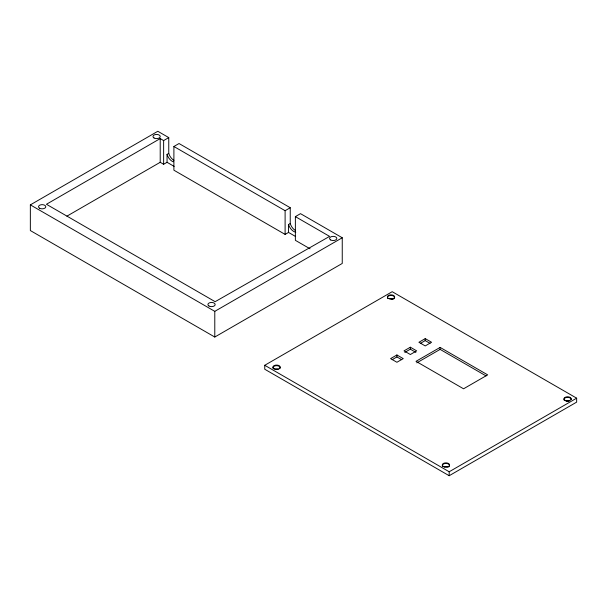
<?xml version="1.0" encoding="UTF-8"?>
<svg xmlns="http://www.w3.org/2000/svg" width="607" height="607" viewBox="0 0 607 607"><rect width="100%" height="100%" fill="white"/><g stroke="black" fill="none" stroke-linecap="round" stroke-linejoin="round"><path stroke-width="0.91" d="M310.04 248.794L295.374 240.334L295.374 216.623L300.503 213.656L342.249 237.762L342.249 263.446L214.787 337.037L30.35 230.554L30.35 204.87L157.812 131.279L168.761 137.599L168.761 153.404A7.861 4.537 60 0 0 173.898 160.316M168.761 137.599L163.632 140.566L160.21 138.586L46.436 204.278L215.151 301.687L329.593 236.381L295.374 216.623M295.639 236.533L288.53 232.428L285.108 234.401L173.898 170.195L173.898 146.492L179.027 143.525L290.237 207.731L290.237 223.535A7.861 4.537 60 0 0 295.374 230.455M174.163 166.401L167.054 162.297L167.054 154.39L168.761 153.404M66.899 216.168L160.21 162.297L163.632 164.269L167.054 162.297M173.898 146.492L285.108 210.697L290.237 207.731M288.53 232.428L288.53 224.529L290.237 223.535M30.35 204.87L214.787 311.353L342.249 237.762M264.751 365.285L392.213 291.694L576.65 398.177L576.65 402.13L449.188 475.721L264.751 369.238L264.751 365.285L449.188 471.768L576.65 398.177M396.917 354.966L390.589 358.616L396.917 362.273L403.245 358.616L396.917 354.966L396.917 356.939L392.168 359.678M410.347 347.212L404.019 350.869L410.347 354.518L416.675 350.869L410.347 347.212L410.347 349.184L415.886 352.386M425.234 338.615L418.906 342.272L425.234 345.929L431.562 342.272L425.234 338.615L425.234 340.595L429.984 343.334M404.808 352.386L410.347 349.184M420.484 343.334L425.234 340.595M440.121 347.409L415.992 361.332L463.558 388.799L487.679 374.868L440.121 347.409L440.121 349.382L486.04 375.9M416.797 362.849L440.121 349.382M396.917 356.939L401.667 359.678M449.188 471.768L449.188 475.721M285.108 210.697L285.108 234.401M214.787 311.353L214.787 337.037M163.632 140.566L163.632 164.269M160.21 138.586L160.21 162.297M295.784 232.178A7.861 4.537 60 0 1 288.53 224.529M173.268 161.811A7.861 4.537 60 0 1 167.054 154.39M273.408 368.806A3.627 2.094 0 0 1 276.549 365.664A3.627 2.094 0 0 1 279.698 368.806M442.791 466.593A3.627 2.094 0 0 1 443.854 463.831A3.627 2.094 0 0 1 448.717 464.203A3.627 2.094 0 0 1 448.505 467.033M568.524 401.485A3.627 2.094 0 0 1 566.642 401.485M564.442 400.514A3.627 2.094 0 0 1 564.078 400.005M563.956 399.467A3.627 2.094 0 0 1 567.583 397.373A3.627 2.094 0 0 1 571.21 399.467M387.387 297.521A3.627 2.094 0 0 1 392.403 295.586A3.627 2.094 0 0 1 393.579 299.008M392.828 299.342A3.627 2.094 0 0 1 391.955 299.547M387.873 298.568A3.627 2.094 0 0 1 387.509 298.067M565.77 401.007A3.627 2.094 0 0 1 569.396 401.007M444.119 467.094A3.627 2.094 0 0 1 447.746 467.094M390.073 298.856A3.627 2.094 0 0 1 392.828 299.069M274.736 369.299A3.627 2.094 0 0 1 278.37 369.299M39.592 208.224A3.627 2.094 0 0 0 45.662 207.291A3.627 2.094 0 0 0 41.215 204.718A3.627 2.094 0 0 0 39.592 208.224M208.967 306.019A3.627 2.094 0 0 0 215.045 305.078A3.627 2.094 0 0 0 210.599 302.514A3.627 2.094 0 0 0 208.967 306.019M330.618 239.932A3.627 2.094 0 0 0 336.688 238.999A3.627 2.094 0 0 0 332.249 236.427A3.627 2.094 0 0 0 330.618 239.932M154.049 137.994A3.627 2.094 0 0 0 160.119 137.053A3.627 2.094 0 0 0 155.68 134.488A3.627 2.094 0 0 0 154.049 137.994M273.985 368.646A3.627 2.094 0 0 0 280.062 367.705A3.627 2.094 0 0 0 275.616 365.141A3.627 2.094 0 0 0 273.985 368.646M443.368 466.434A3.627 2.094 0 0 0 449.438 465.501A3.627 2.094 0 0 0 444.999 462.929A3.627 2.094 0 0 0 443.368 466.434M389.201 298.743A3.627 2.094 0 0 0 394.641 296.929A3.627 2.094 0 0 0 389.201 295.116A3.627 2.094 0 0 0 389.201 298.743M565.018 400.354A3.627 2.094 0 0 0 571.088 399.414A3.627 2.094 0 0 0 566.642 396.849A3.627 2.094 0 0 0 565.018 400.354"/></g></svg>
